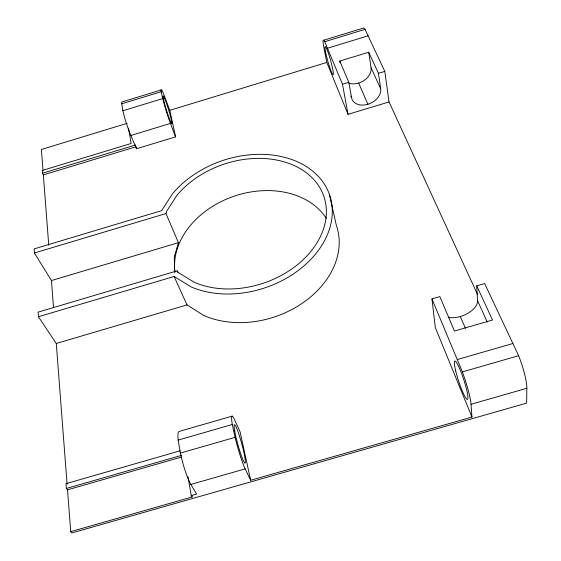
<?xml version="1.0" encoding="UTF-8"?>
<svg xmlns="http://www.w3.org/2000/svg" width="561" height="561" viewBox="0 0 561 561"><rect width="100%" height="100%" fill="white"/><g stroke="black" fill="none" stroke-linecap="round" stroke-linejoin="round"><path stroke-width="0.84" d="M487.278 322.021L477.551 300.738L476.731 285.844L484.655 283.536L518.616 355.709A29.326 5.547 71.1 0 1 526.849 388.275L526.646 403.121L71.885 532.95L70.728 531.646L67.516 489.851L66.38 488.477L66.016 483.666L180.179 450.785M67.082 484.178L56.282 343.486L38.414 316.734L38.12 312.126L177.038 270.879L178.629 272.744L194.632 282.464A84.725 62.692 -18.7 0 0 310.408 251.973A84.725 62.692 -18.7 0 0 292.351 164.752A84.725 62.692 -18.7 0 0 176.666 195.67L166.687 211.238L165.972 213.545L178.454 242.661L174.31 256.728L174.653 272.197M161.463 89.872L122.389 101.829A20.988 2.419 72.4 0 0 121.709 103.813L122.88 110.762A20.988 2.419 72.4 0 0 130.853 135.467L136.561 148.728L175.593 136.884L169.787 110.328L164.71 96.857A21.03 1.55 72.8 0 0 161.203 91.731L121.709 103.813M323.255 40.35L363.107 28.155A21.248 3.001 74.7 0 1 365.036 29.361L384.811 71.38L389.039 101.941L477.537 294.532M389.039 101.941L348.037 114.325L326.804 62.446L323.999 48.169A21.206 2.097 74.3 0 1 324.749 41.689L365.036 29.361M122.88 110.762L162.676 98.603L161.203 91.731M327.477 48.232L368.079 35.82M127.235 123.301L41.395 149.478L43.001 170.39M169.787 110.328L326.804 62.446M340.106 62.762L339.798 61.058L368.71 52.25L378.451 73.309L380.702 88.799A15.392 11.094 -25.5 0 1 367.904 104.255A15.392 11.094 -25.5 0 1 351.544 97.635L350.884 96.057M130.853 135.467L170.46 123.42L175.593 136.884M48.744 245.227L43.344 174.899L42.44 173.258L135.474 144.997M43.344 174.899L136.211 146.702M348.037 114.325L342.483 84.234L348.823 82.306L339.798 61.058M378.451 73.309L384.811 71.38M38.414 316.734L174.092 276.482L191.182 286.952A90.602 67.061 -18.7 0 0 315.072 254.631A90.602 67.061 -18.7 0 0 296.11 161.224A90.602 67.061 -18.7 0 0 172.325 194.043L161.631 210.641L34.151 248.895L34.41 253.004L165.972 213.545M34.41 253.004L51.451 280.549L178.454 242.661M56.282 343.486L186.995 304.911L203.608 315.373A87.285 66.493 -18.7 0 0 302.232 303.291A87.285 66.493 -18.7 0 0 336.277 225.087L329.363 194.274M250.662 480.258L240.024 431.598L234.54 419.705A28.899 2.84 74.6 0 0 232.296 424.481L235.045 437.349A28.899 2.84 74.6 0 0 245.178 468.891L250.662 480.258L471.962 417.061L435.315 327.547L431.97 298.908L439.859 296.608L454.48 331.032L492.523 319.994L476.731 285.844M232.114 416.136L179.176 431.43A28.828 4.439 75.3 0 0 178.174 440.097L180.354 453.099A28.828 4.439 75.3 0 0 190.852 484.438L196.567 494.059L191.245 495.573L188.033 476.78M178.174 440.097L232.296 424.481M457.25 359.566L512.873 343.514M180.354 453.099L235.045 437.349M431.97 298.908L462.397 371.894L518.616 355.709M66.38 488.477L181.715 455.287M67.516 489.851L181.729 456.998M190.852 484.438L245.178 468.891M471.962 417.061L471.009 404.257L526.849 388.275M70.728 531.646L192.1 496.983L191.806 495.279M191.245 495.573L192.1 496.983M368.71 52.25L371.059 67.706L380.702 88.799M174.092 276.482L186.995 304.911M177.038 270.879L177.746 272.464M358.668 83.063L367.89 104.255M460.308 316.516L465.448 328.318M324.749 41.689L342.483 84.234M348.823 82.306L351.544 97.635M136.33 147.382L136.561 148.728M128.504 128.153L131.12 143.476L42.229 170.488L42.44 173.258M51.451 280.549L53.526 307.568M175.011 272.204A81.436 62.131 -18.7 0 1 232.794 196.645A81.436 62.131 -18.7 0 1 326.376 218.46M170.46 123.42A21.03 1.55 72.8 0 1 162.676 98.603M462.397 371.894A29.228 3.864 71.8 0 1 471.009 404.257M477.551 300.738A19.004 10.386 -21.4 0 1 467.551 313.48A19.004 10.386 -21.4 0 1 448.134 317.323M371.059 67.706A15.035 11.094 -26.2 0 1 364.355 80.3A15.035 11.094 -26.2 0 1 348.907 83.175M455.679 370.87A20.161 2.665 71.8 0 0 467.355 399.425A20.161 2.665 71.8 0 0 460.406 370.456A20.161 2.665 71.8 0 0 455.679 370.87M164.268 102.418A14.509 1.066 72.8 0 0 171.729 123.764A14.509 1.066 72.8 0 0 166.561 103.582A14.509 1.066 72.8 0 0 164.268 102.418M234.722 431.044A19.93 1.964 74.6 0 0 244.442 462.713A19.93 1.964 74.6 0 0 240.059 437.966A19.93 1.964 74.6 0 0 234.722 431.044M325.527 51.717A14.628 1.445 74.3 0 0 332.792 74.522A14.628 1.445 74.3 0 0 329.174 55.616A14.628 1.445 74.3 0 0 325.527 51.717"/></g></svg>
